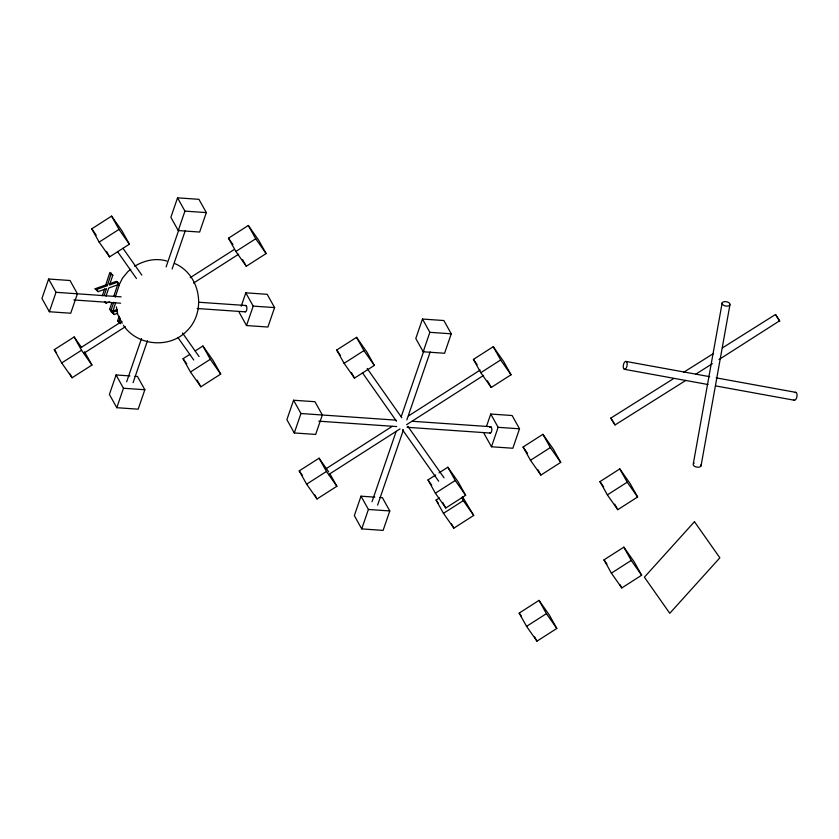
<?xml version="1.0" encoding="UTF-8"?>
<svg xmlns="http://www.w3.org/2000/svg" width="839" height="839" viewBox="0 0 839 839"><rect width="100%" height="100%" fill="white"/><g stroke="black" fill="none" stroke-linecap="round" stroke-linejoin="round"><path stroke-width="1.26" d="M722.159 302.9L693.255 464.009A4.017 2.181 10.2 0 0 697.314 467.197A4.017 2.181 10.2 0 0 700.932 464.785M701.026 465.939L729.93 304.83A4.017 2.181 10.2 0 0 724.844 301.61A4.017 2.181 10.2 0 0 723.354 305.155A4.017 2.181 10.2 0 0 729.93 304.83M104.225 295.338L106.501 288.616L98.142 291.678L95.122 288.773L105.756 284.966L109.888 272.423L112.825 275.213L109.469 285.103L117.67 282.103L119.19 284.274L108.724 288.039L106.05 296.136M95.122 288.773L96.611 289.497L107.245 285.69L111.377 273.157M113.779 296.377L117.911 283.844L119.4 284.568L115.268 297.1M111.891 302.669L109.615 309.392L112.552 312.171L115.604 302.921M102.348 295.737L104.634 289.015M112.552 312.171L111.105 310.115L113.768 302.271M117.638 320.813L120.575 323.592L117.638 320.813L119.159 316.324M119.128 321.536L120.271 318.17M48.631 279.02L41.95 298.464L49.344 311.741L70.728 313.23L77.408 293.776L70.015 280.499L48.631 279.02L56.014 292.297L49.344 311.741M129.919 375.935L116.076 374.97L109.395 394.424L116.789 407.702L138.173 409.18L144.853 389.736L137.46 376.459L134.943 376.281M177.543 197.836L170.862 217.28L178.256 230.568L199.64 232.046L206.321 212.603L198.927 199.325L177.543 197.836L184.937 211.113L178.256 230.568M116.789 407.702L123.469 388.258L116.076 374.97M126.658 381.776L141.508 338.537M166.112 266.896L178.833 229.834M133.076 382.678L147.496 340.676M172.1 269.036L185.251 230.735M241.223 306.204L245.806 292.832L267.201 294.311L274.584 307.588L267.914 327.032L246.519 325.553L239.136 312.276M246.519 325.553L253.2 306.109L245.806 292.832M293.566 400.234L286.886 419.678L294.279 432.955L315.663 434.434L322.344 414.99L314.95 401.713L293.566 400.234L300.949 413.512L294.279 432.955M374.844 497.149L361.011 496.185L354.331 515.628L361.724 528.906L383.108 530.395L389.789 510.951L382.395 497.663L379.878 497.496M422.478 319.051L415.798 338.495L423.192 351.772L444.576 353.261L451.256 333.807L443.862 320.529L422.478 319.051L429.862 332.328L423.192 351.772M361.724 528.906L368.405 509.462L361.011 496.185M372.013 501.753L396.197 431.34M401.283 416.511L423.768 351.048M377.592 505.12L403.465 429.767M406.852 419.888L430.187 351.95M486.568 426.191L490.742 414.047L512.126 415.525L519.519 428.802L512.839 448.246L491.455 446.768L484.061 433.49M491.455 446.768L498.135 427.324L490.742 414.047M118.918 285.344L122.452 278.191L127.832 271.668L130.769 269.329M91.766 228.827L111.608 216.126L122.012 230.924L129.395 244.201L109.552 256.902L99.149 242.104L91.766 228.827L96.223 235.172M99.149 242.104L119.002 229.404L111.608 216.126M84.54 351.772L91.933 365.049L72.091 377.749L61.687 362.951L54.294 349.674L74.147 336.974L81.572 347.545M228.481 238.192L248.323 225.492L258.727 240.29L266.11 253.567L246.267 266.267L235.864 251.469L228.481 238.192L232.938 244.537M81.289 347.388L121.98 321.347M190.18 277.699L234.175 249.54M61.687 362.951L81.53 350.251L74.147 336.974M235.864 251.469L255.717 238.769L248.323 225.492M83.585 353.45L125.378 326.707M193.568 283.058L238.664 254.186M195.183 350.943L202.902 346.004L213.305 360.801L220.699 374.089L200.857 386.789L190.453 371.992L183.059 358.714L189.677 354.478M190.453 371.992L210.295 359.291L202.902 346.004M336.701 350.041L356.544 337.341L366.947 352.128L374.33 365.416L354.488 378.116L344.084 363.318L336.701 350.041L340.414 355.327M344.084 363.318L363.927 350.618L356.544 337.341M330.094 474.087L336.869 486.263L317.027 498.964L306.623 484.166L299.229 470.889L319.082 458.188L328.731 471.927M473.416 359.396L493.259 346.696L503.662 361.494L511.045 374.771L491.203 387.482L480.799 372.684L473.416 359.396L477.129 364.682M326.224 468.602L392.212 426.359M408.708 415.798L480.212 370.041M306.623 484.166L326.465 471.466L319.082 458.188M480.799 372.684L500.652 359.973L493.259 346.696M328.51 474.664L400.014 428.907M406.611 424.681L483.6 375.4M439.017 472.86L447.837 467.218L458.241 482.016L465.635 495.293L445.782 507.994L435.389 493.196L427.995 479.918L435.714 474.979M435.389 493.196L455.231 480.495L447.837 467.218M462.604 496.866L473.71 515.44L453.868 528.14L443.464 513.342L436.07 500.065L439.374 497.947M523.085 447.009L542.927 434.308L553.331 449.106L560.725 462.383L540.882 475.084L530.479 460.286L523.085 447.009L527.542 453.354M443.464 513.342L463.306 500.642L461.46 497.317M530.479 460.286L550.321 447.586L542.927 434.308M599.969 481.617L619.811 468.917L630.215 483.715L637.609 496.992L617.766 509.693L607.363 494.895L599.969 481.617L603.681 486.903M607.363 494.895L627.205 482.194L619.811 468.917M519.173 613.089L539.016 600.378L549.419 615.176L556.813 628.453L536.97 641.164L526.567 626.366L519.173 613.089L521.407 616.256M603.996 559.854L623.838 547.154L634.242 561.952L641.636 575.229L621.793 587.94L611.39 573.142L603.996 559.854L606.964 564.091M526.567 626.366L546.409 613.666L539.016 600.378M611.39 573.142L631.232 560.431L623.838 547.154M685.83 380.413L615.092 424.912L614.693 424.492L610.813 418.105L673.811 378.473M683.764 372.212L713.611 353.439M722.452 347.87L775.509 314.499L779.599 320.813L718.992 359.553M695.783 374.152L712.353 363.717M134.691 266.225C144.214 260.405 155.97 257.73 166.835 261.055M109.143 283.949L116.181 281.369L117.67 282.103M104.676 302.365L106.165 303.089L109.752 301.778M117.072 309.486L111.168 311.605L114.188 314.51L117.775 313.199M111.168 311.605L112.657 312.328L117.387 310.64M184.937 211.113L206.321 212.603M56.014 292.297L121.141 296.859M199.074 302.26L245.827 305.501M253.2 306.109L274.584 307.588M73.822 299.963L120.585 303.204M197.207 308.511L245.261 311.835M429.862 332.328L451.256 333.807M123.469 388.258L144.853 389.736M300.949 413.512L395.945 420.14M412.83 421.314L490.752 426.715M498.135 427.324L519.519 428.802M318.757 421.168L396.69 426.569M407.072 427.292L490.196 433.05M368.405 509.462L389.789 510.951M626.062 361.452A4.017 1.867 -79.7 0 1 626.314 367.87A4.017 1.867 -79.7 0 1 623.241 366.79A4.017 1.867 -79.7 0 1 626.062 361.452L709.71 376.68M716.149 377.854L795.938 392.379M624.352 369.286L708.011 384.524M715.73 385.93L794.239 400.224M111.335 274.489L112.825 275.213M117.701 283.54L119.19 284.274M105.756 284.966L107.245 285.69M109.615 309.392L111.105 310.115M174.617 263.488C200.636 274.416 206.939 312.014 186.499 331.3C169.237 348.909 136.914 345.825 123.406 325.259M779.788 321.306L775.509 314.499M610.813 418.105L615.092 424.912M627.205 482.194L637.609 496.992M500.652 359.973L511.045 374.771M631.232 560.431L641.636 575.229M550.321 447.586L560.725 462.383M363.927 350.618L374.33 365.416M455.231 480.495L465.635 495.293M546.409 613.666L556.813 628.453M463.306 500.642L473.71 515.44M367.157 368.447L401.829 417.759M407.848 426.338L444.02 477.79M362.563 372.946L396.469 421.188M402.5 429.767L438.671 481.219M427.995 479.918L431.707 485.204M255.717 238.769L266.11 253.567M436.07 500.065L438.304 503.232M326.465 471.466L336.869 486.263M299.229 470.889L302.208 475.115M119.002 229.404L129.395 244.201M210.295 359.291L220.699 374.089M122.976 248.313L141.822 275.108M182.514 332.999L199.084 356.585M117.628 251.742L136.463 278.538M177.91 337.498L193.736 360.004M183.059 358.714L186.772 363.99M96.611 289.497L98.142 291.678M105.148 301.641L106.165 303.089M112.657 312.328L114.188 314.51M81.53 350.251L91.933 365.049M54.294 349.674L56.528 352.852M122.179 323.256L117.397 313.744L116.432 306.854M614.683 504.155L617.766 509.693M619.937 584.615L621.793 587.94M537.799 469.557L540.882 475.084M487.511 380.833L491.203 387.482M534.506 636.738L536.97 641.164M442.709 502.467L445.782 507.994M451.403 523.714L453.868 528.14M351.405 372.579L354.488 378.116M242.576 259.629L246.267 266.267M314.562 494.538L317.027 498.964M197.155 380.151L200.857 386.789M106.48 251.375L109.552 256.902M69.627 373.324L72.091 377.749M489.745 427.471A3.188 1.332 -86 0 1 491.539 427.607A3.188 1.332 -86 0 1 491.392 431.896A3.188 1.332 -86 0 1 489.577 432.505M245.124 305.805A3.188 1.332 -86 0 1 246.886 308.49A3.188 1.332 -86 0 1 244.925 311.668M794.942 392.6A4.017 1.867 -79.7 0 1 796.956 396.407A4.017 1.867 -79.7 0 1 793.809 399.93M693.612 463.506A4.017 2.181 10.2 0 1 694.21 463.118M694.472 521.701L644.394 577.19L669.774 613.299L719.852 557.809L694.472 521.701"/></g></svg>
